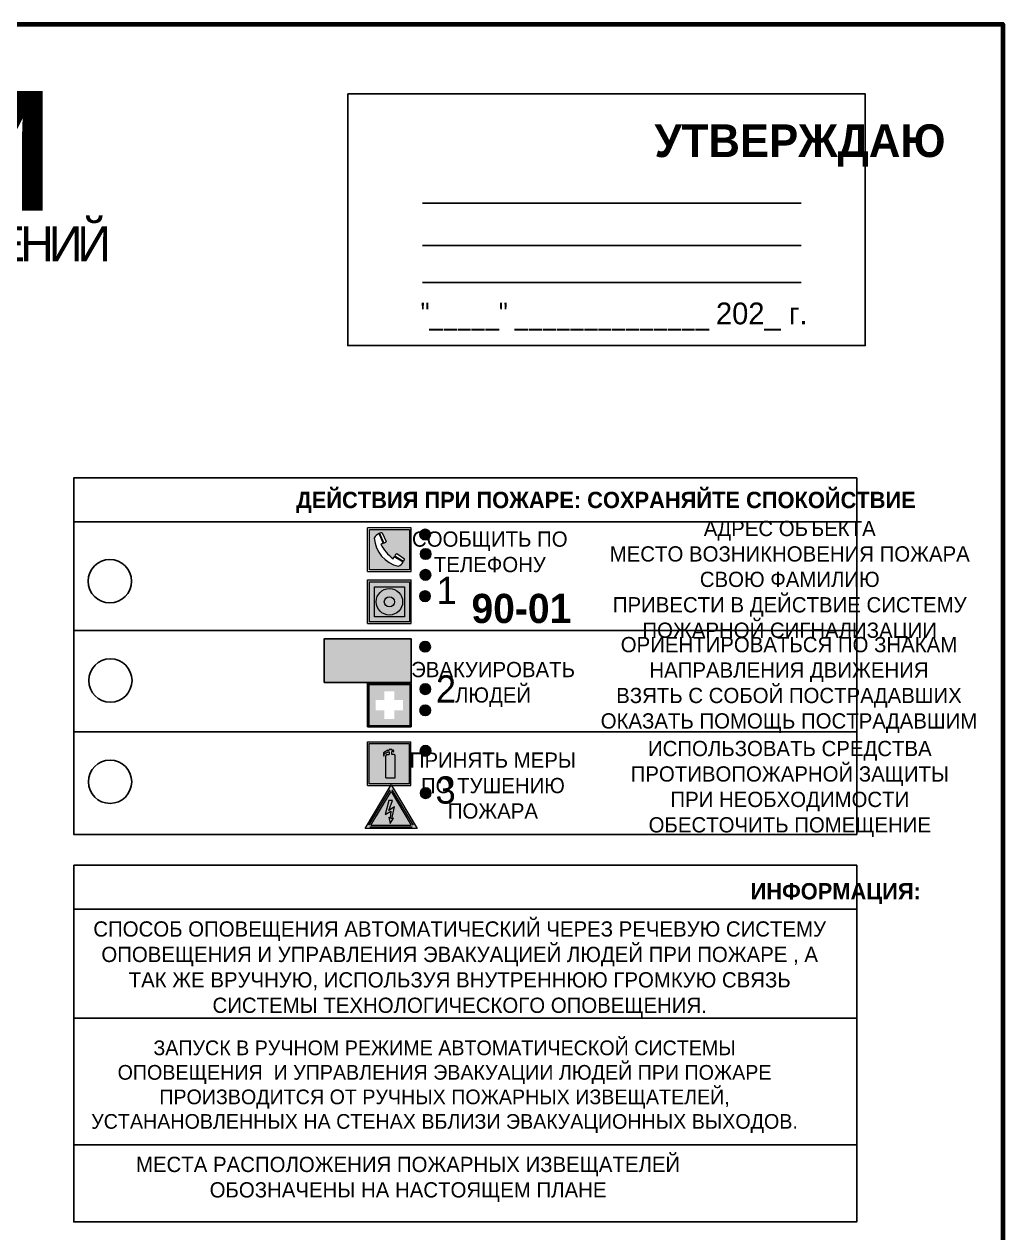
# Model space of a CAD drawing. Header units: millimetres. Extents: x 13114 to 67229, y 22859 to 38520.
# Drawn here: x 38135.9 to 38315.6, y 26047.2 to 26269 of the extents above; entities that cross this region are included whole.
import ezdxf

# ---------------------------------------------------------------- set-up
doc = ezdxf.new("R2010")
doc.units = ezdxf.units.MM
doc.styles.add('обычный', font='arial.ttf')

# ---------------------------------------------------------------- blocks, each defined once
blk = doc.blocks.new('A$C3E6D3DDE')
at = {"lineweight": 5}
h = blk.add_hatch(color=40, dxfattribs=at)
h.paths.add_polyline_path([(24.1, 1.45), (16.46, -11.35), (31.74, -11.35)])
h.paths.add_polyline_path([(24.09, -0.46), (30.03, -10.41), (18.14, -10.41)], flags=16)
h.paths.add_polyline_path([(24.54, -3.08), (23.41, -6.02), (25.13, -5.01), (24.33, -8.5), (24.82, -8.27), (23.79, -9.86), (23.4, -8.04), (23.8, -8.43), (24.04, -6.29), (22.39, -7.25), (23.44, -3.08)], flags=0)
h = blk.add_hatch(color=256, dxfattribs=at)
h.paths.add_polyline_path([(24.37, 0.03, 0.567511), (23.82, 0.03), (17.59, -10.4, 0.582454), (17.86, -10.88), (30.32, -10.88, 0.582149), (30.6, -10.4)])
h.paths.add_polyline_path([(24.09, -0.46), (18.14, -10.41), (30.03, -10.41)], flags=16)
h.paths.add_polyline_path([(24.54, -3.08), (23.41, -6.02), (25.13, -5.01), (24.33, -8.5), (24.82, -8.27), (23.79, -9.86), (23.4, -8.04), (23.8, -8.43), (24.04, -6.29), (22.39, -7.25), (23.44, -3.08)], flags=0)
h = blk.add_hatch(color=40, dxfattribs=at)
h.paths.add_polyline_path([(24.09, -0.46), (18.14, -10.41), (30.03, -10.41)])
h.paths.add_polyline_path([(24.82, -8.27), (23.79, -9.86), (23.4, -8.04), (23.8, -8.43), (24.04, -6.29), (22.39, -7.25), (23.44, -3.08), (24.54, -3.08), (23.41, -6.02), (25.13, -5.01), (24.33, -8.5)], flags=16)
at = {"color": 40, "lineweight": 5}
for p, q in [((16.46, -11.35), (24.1, 1.45)), ((24.1, 1.45), (31.74, -11.35))]:
    blk.add_line(p, q, dxfattribs=at)
at = {"lineweight": 5}
for p, q in [((17.59, -10.4), (23.82, 0.03)), ((24.37, 0.03), (30.6, -10.4)), ((18.14, -10.41), (24.09, -0.46)), ((23.44, -3.08), (22.39, -7.25)), ((23.41, -6.02), (24.54, -3.08)), ((24.54, -3.08), (23.44, -3.08)), ((24.09, -0.46), (30.03, -10.41)), ((22.39, -7.25), (24.04, -6.29)), ((25.13, -5.01), (23.41, -6.02)), ((24.04, -6.29), (23.8, -8.43)), ((24.33, -8.5), (25.13, -5.01)), ((18.14, -10.41), (30.03, -10.41)), ((23.8, -8.43), (23.4, -8.04)), ((23.4, -8.04), (23.79, -9.86)), ((23.79, -9.86), (24.82, -8.27)), ((24.82, -8.27), (24.33, -8.5)), ((17.86, -10.88), (30.32, -10.88))]:
    blk.add_line(p, q, dxfattribs=at)
at = {"color": 50, "lineweight": 5}
blk.add_line((31.74, -11.35), (16.46, -11.35), dxfattribs=at)
blk = doc.blocks.new('A$C456E1F9C')
at = {"lineweight": 5}
h = blk.add_hatch(color=242, dxfattribs=at)
h.paths.add_polyline_path([(0.51, -1.47), (0.51, -13.26), (12.29, -13.26), (12.29, -1.47)])
h.paths.add_polyline_path([(5.42, -4.95, -0.254479), (4.78, -5.4), (3.52, -2.53, -0.209735), (4.23, -2.4)], flags=16)
h.paths.add_polyline_path([(8.53, -8.6), (10.87, -10.17), (10.54, -10.76), (8.03, -9.13, -0.192251)], flags=16)
h.paths.add_polyline_path([(4.61, -5.49, 0.005518), (3.87, -5.72, 0.128647), (7.49, -10.01, 0.00809), (7.83, -9.33), (10.47, -10.97, -0.16736), (8.99, -12.25, -0.327862), (1.95, -3.95, -0.166952), (3.36, -2.62)], flags=16)
at = {"color": 242, "lineweight": 5}
for p, q in [((0, -13.77), (0, -0.97)), ((12.8, -0.97), (0, -0.97)), ((4.61, -5.49), (3.36, -2.62)), ((3.52, -2.53), (4.78, -5.4)), ((4.23, -2.4), (5.42, -4.95)), ((12.8, -13.77), (12.8, -0.97)), ((7.83, -9.33), (10.47, -10.97)), ((8.03, -9.13), (10.54, -10.76)), ((10.81, -10.12), (8.53, -8.6)), ((10.54, -10.76), (10.8, -10.3)), ((10.8, -10.3), (10.81, -10.12)), ((0, -13.77), (12.8, -13.77))]:
    blk.add_line(p, q, dxfattribs=at)
blk.add_lwpolyline([(0.51, -1.47), (12.29, -1.47), (12.29, -13.26), (0.51, -13.26)], close=True, dxfattribs=at)
for centre, radius, start, end in [((4.59, -5.34), 2.99, 114.2845, 152.1974), ((4.02, -3.27), 0.891, 76.3284, 123.7092), ((11.12, -3.31), 9.19, 183.9915, 256.6009), ((14.98, -39.1), 35.17, 107.1487, 108.4135), ((13.86, -0.94), 11.08, 205.5536, 234.8762), ((4.68, -4.59), 0.824, 276.9621, 334.0723), ((-13.31, 0.8), 23.44, 332.5487, 334.4027), ((8.94, -9.5), 0.989, 114.4092, 157.9388), ((7.87, -9.46), 3, 291.9291, 329.9329)]:
    blk.add_arc(centre, radius, start, end, dxfattribs=at)
blk = doc.blocks.new('A$C54414219')
at = {"true_color": 0xffffff}
h = blk.add_hatch(color=7, dxfattribs=at)
h.paths.add_polyline_path([(2.39, -9.45), (2.39, -18.3), (11.23, -18.3), (11.23, -9.45)], flags=0)
h.paths.add_polyline_path([(10.71, -13.87, -1), (2.92, -13.87, -1)], flags=0)
h.paths.add_polyline_path([(8.3, -13.87, -1), (5.33, -13.87, -1)], flags=0)
h.paths.add_polyline_path([(0.41, -7.47), (0.41, -20.27), (13.21, -20.27), (13.21, -7.47)])
h.paths.add_polyline_path([(0.92, -19.77), (12.71, -19.77), (12.71, -7.98), (0.92, -7.98)], flags=16)
h.paths.add_polyline_path([(11.23, -9.45), (11.23, -18.3), (2.39, -18.3), (2.39, -9.45)], flags=0)
at = {"lineweight": 5}
h = blk.add_hatch(color=242, dxfattribs=at)
h.paths.add_polyline_path([(12.71, -7.98), (0.92, -7.98), (0.92, -19.77), (12.71, -19.77)])
h.paths.add_polyline_path([(11.23, -18.3), (2.39, -18.3), (2.39, -9.45), (11.23, -9.45)], flags=16)
h.paths.add_polyline_path([(10.71, -13.87, -1), (2.92, -13.87, -1)], flags=0)
h.paths.add_polyline_path([(8.3, -13.87, -1), (5.33, -13.87, -1)], flags=0)
at = {"true_color": 0xffffff}
h = blk.add_hatch(color=7, dxfattribs=at)
h.paths.add_polyline_path([(2.39, -9.45), (2.39, -18.3), (11.23, -18.3), (11.23, -9.45)])
h.paths.add_polyline_path([(10.71, -13.87, -1), (2.92, -13.87, -1)], flags=16)
h.paths.add_polyline_path([(8.3, -13.87, -1), (5.33, -13.87, -1)], flags=0)
at = {"lineweight": 5}
h = blk.add_hatch(color=242, dxfattribs=at)
h.paths.add_polyline_path([(2.92, -13.87, 1), (10.71, -13.87, 1)])
h.paths.add_polyline_path([(8.3, -13.87, -1), (5.33, -13.87, -1)], flags=16)
at = {"color": 242, "lineweight": 5}
for p, q in [((0.41, -20.27), (0.41, -7.47)), ((0.41, -7.47), (13.21, -7.47)), ((0.41, -7.47), (13.21, -7.47)), ((13.21, -20.27), (13.21, -7.47)), ((0.41, -20.27), (13.21, -20.27))]:
    blk.add_line(p, q, dxfattribs=at)
for points in [[(0.92, -7.98), (12.71, -7.98), (12.71, -19.77), (0.92, -19.77)], [(2.39, -9.45), (11.23, -9.45), (11.23, -18.3), (2.39, -18.3)]]:
    blk.add_lwpolyline(points, close=True, dxfattribs=at)
for radius in [3.89, 1.49]:
    blk.add_circle((6.81, -13.87), radius, dxfattribs=at)
blk = doc.blocks.new('A$C32E8229D')
at = {"true_color": 0xffffff}
blk.add_hatch(color=7, dxfattribs=at).paths.add_polyline_path([(0, 0), (0, -8), (16, -8), (16, 0)])
h = blk.add_hatch(color=126)
h.paths.add_polyline_path([(0.2, -0.2), (15.8, -0.2), (15.8, -7.8), (0.2, -7.8)])
h.paths.add_polyline_path([(13.49, -2.05), (12.08, -2.05), (11.37, -2.63, 0.162397), (11.29, -2.84), (11.29, -3.63), (10.35, -3.63), (10.35, -4.05), (11.68, -4.05), (11.68, -3.48), (12.26, -4.28), (11.29, -5.1), (11.29, -6.78), (11.85, -6.78), (11.85, -5.44), (12.8, -4.64), (12.8, -5.94), (14.46, -5.94), (14.46, -5.39), (13.45, -5.39), (13.45, -3.97), (12.46, -2.59), (13.15, -2.59), (13.69, -3.34), (14.18, -3)], flags=16)
h.paths.add_polyline_path([(10.74, -1.82, 1), (11.8, -1.82, 1)], flags=16)
h.paths.add_polyline_path([(9.39, -3.59), (5.99, -3.59), (6.56, -3.03), (5.91, -3.03), (5.1, -3.83), (5.91, -4.64), (6.56, -4.64), (5.99, -4.09), (9.39, -4.09)], flags=16)
h.paths.add_polyline_path([(4.29, -1.08), (1.72, -1.08), (1.72, -6.6), (4.29, -6.6)], flags=16)
at = {"color": 126}
blk.add_lwpolyline([(16, -8), (0, -8), (0, 0), (16, 0)], close=True, dxfattribs=at)
blk = doc.blocks.new('A$C18900ED3')
h = blk.add_hatch(color=126)
h.paths.add_polyline_path([(-0.18, -0.18), (-7.02, -0.18), (-7.02, -7.02), (-0.18, -7.02)])
h.paths.add_polyline_path([(-5.89, -4.46), (-5.89, -2.77), (-4.46, -2.77), (-4.46, -1.31), (-2.77, -1.31), (-2.77, -2.77), (-1.33, -2.77), (-1.33, -4.46), (-2.77, -4.46), (-2.77, -5.89), (-4.46, -5.89), (-4.46, -4.46)], flags=16)
at = {"color": 126}
for p, q in [((-7.2, 0), (-7.2, -7.2)), ((0, 0), (-7.2, 0)), ((0, -7.2), (0, 0)), ((-7.02, -7.02), (-7.02, -0.18)), ((-7.02, -0.18), (-0.18, -0.18)), ((-0.18, -0.18), (-0.18, -7.02)), ((-7.2, -7.2), (0, -7.2)), ((-0.18, -7.02), (-7.02, -7.02))]:
    blk.add_line(p, q, dxfattribs=at)
blk = doc.blocks.new('A$C3AD82952')
at = {"true_color": 0xf5f5ff}
h = blk.add_hatch(color=7, dxfattribs=at)
h.dxf.hatch_style = 1
h.paths.add_polyline_path([(8.21, 8.73, 0.414214), (7.89, 9.05), (7.22, 9.05), (7.22, 9.92), (7.59, 9.92, 1), (7.57, 10.36), (7.22, 10.36), (7.22, 10.6), (6.43, 10.6), (6.43, 10.36), (6.01, 10.36), (4.74, 9.59), (4.74, 8.69), (4.98, 8.73), (4.98, 9.26), (6.12, 9.91), (6.43, 9.91), (6.43, 9.05), (5.76, 9.05, 0.414214), (5.44, 8.73), (5.44, 2.2), (8.21, 2.2)], flags=0)
h.paths.add_polyline_path([(12.8, 12.8), (0, 12.8), (0, 0), (12.8, 0)])
h.paths.add_polyline_path([(0.51, 12.29), (12.29, 12.29), (12.29, 0.51), (0.51, 0.51)], flags=16)
h.paths.add_polyline_path([(4.74, 9.59), (6.01, 10.36), (6.43, 10.36), (6.43, 10.6), (7.22, 10.6), (7.22, 10.36), (7.59, 10.36, -0.94586), (7.59, 9.92), (7.22, 9.92), (7.22, 9.05), (7.89, 9.05, -0.414214), (8.21, 8.73), (8.21, 2.2), (5.44, 2.2), (5.44, 8.73, -0.414214), (5.76, 9.05), (6.43, 9.05), (6.43, 9.91), (6.12, 9.91), (4.98, 9.26), (4.98, 8.73), (4.74, 8.69)], flags=0)
h = blk.add_hatch(color=242)
h.dxf.hatch_style = 1
h.paths.add_polyline_path([(12.29, 12.29), (0.51, 12.29), (0.51, 0.51), (12.29, 0.51)])
h.paths.add_polyline_path([(4.74, 8.69), (4.74, 9.59), (6.01, 10.36), (6.43, 10.36), (6.43, 10.6), (7.22, 10.6), (7.22, 10.36), (7.59, 10.36, -0.94586), (7.59, 9.92), (7.22, 9.92), (7.22, 9.05), (7.89, 9.05, -0.414214), (8.21, 8.73), (8.21, 2.2), (5.44, 2.2), (5.44, 8.73, -0.414214), (5.76, 9.05), (6.43, 9.05), (6.43, 9.91), (6.12, 9.91), (4.98, 9.26), (4.98, 8.73)], flags=16)
h = blk.add_hatch(color=7, dxfattribs=at)
h.dxf.hatch_style = 1
h.paths.add_polyline_path([(8.21, 8.73, 0.414214), (7.89, 9.05), (7.22, 9.05), (7.22, 9.92), (7.59, 9.92, 1), (7.57, 10.36), (7.22, 10.36), (7.22, 10.6), (6.43, 10.6), (6.43, 10.36), (6.01, 10.36), (4.74, 9.59), (4.74, 8.69), (4.98, 8.73), (4.98, 9.26), (6.12, 9.91), (6.43, 9.91), (6.43, 9.05), (5.76, 9.05, 0.414214), (5.44, 8.73), (5.44, 2.2), (8.21, 2.2)])
at = {"color": 242, "lineweight": 5}
for p, q in [((0, 0), (0, 12.8)), ((0, 12.8), (12.8, 12.8)), ((12.8, 0), (12.8, 12.8)), ((6.01, 10.36), (4.74, 9.59)), ((4.74, 9.59), (4.74, 8.69)), ((4.74, 8.69), (4.98, 8.73)), ((4.98, 9.26), (6.12, 9.91)), ((4.98, 8.73), (4.98, 9.26)), ((5.44, 2.2), (5.44, 8.73)), ((5.76, 9.05), (6.43, 9.05)), ((6.01, 10.36), (6.43, 10.36)), ((6.12, 9.91), (6.43, 9.91)), ((7.22, 10.6), (6.43, 10.6)), ((6.43, 10.6), (6.43, 10.36)), ((6.43, 9.91), (6.43, 9.05)), ((7.22, 10.36), (7.22, 10.6)), ((7.59, 10.36), (7.22, 10.36)), ((7.22, 9.05), (7.22, 9.92)), ((7.59, 9.92), (7.22, 9.92)), ((7.89, 9.05), (7.22, 9.05)), ((8.21, 2.2), (8.21, 8.73)), ((0, 0), (12.8, 0)), ((5.44, 2.2), (8.21, 2.2))]:
    blk.add_line(p, q, dxfattribs=at)
blk.add_lwpolyline([(0.51, 12.29), (12.29, 12.29), (12.29, 0.51), (0.51, 0.51)], close=True, dxfattribs=at)
for centre, radius, start, end in [((5.76, 8.73), 0.32, 90, 180), ((7.58, 10.14), 0.223, 273.1875, 86.8125), ((7.89, 8.73), 0.32, 0, 90)]:
    blk.add_arc(centre, radius, start, end, dxfattribs=at)

msp = doc.modelspace()

# ---------------------------------------------------------------- hatches: boundary and pattern name
at = {"lineweight": 0}
h = msp.add_hatch(color=256, dxfattribs=at)
h.dxf.hatch_style = 1
h.paths.add_polyline_path([(38208.59, 26175.33, 1), (38210.52, 26175.33, 1)])
h = msp.add_hatch(color=256, dxfattribs=at)
h.dxf.hatch_style = 1
h.paths.add_polyline_path([(38208.69, 26171.75, 1), (38210.62, 26171.75, 1)])
h = msp.add_hatch(color=256, dxfattribs=at)
h.dxf.hatch_style = 1
h.paths.add_polyline_path([(38208.65, 26167.93, 1), (38210.59, 26167.93, 1)])
h = msp.add_hatch(color=256, dxfattribs=at)
h.dxf.hatch_style = 1
h.paths.add_polyline_path([(38208.57, 26164.01, 1), (38210.5, 26164.01, 1)])
h = msp.add_hatch(color=256, dxfattribs=at)
h.dxf.hatch_style = 1
h.paths.add_polyline_path([(38208.58, 26154.74, 1), (38210.52, 26154.74, 1)])
h = msp.add_hatch(color=256, dxfattribs=at)
h.dxf.hatch_style = 1
h.paths.add_polyline_path([(38208.62, 26146.96, 1), (38210.56, 26146.96, 1)])
h = msp.add_hatch(color=256, dxfattribs=at)
h.dxf.hatch_style = 1
h.paths.add_polyline_path([(38208.62, 26143.06, 1), (38210.55, 26143.06, 1)])
h = msp.add_hatch(color=256, dxfattribs=at)
h.dxf.hatch_style = 1
h.paths.add_polyline_path([(38208.68, 26135.63, 1), (38210.61, 26135.63, 1)])
h = msp.add_hatch(color=256, dxfattribs=at)
h.dxf.hatch_style = 1
h.paths.add_polyline_path([(38208.68, 26127.87, 1), (38210.61, 26127.87, 1)])

# ---------------------------------------------------------------- linework, layer by layer
at = {"color": 6, "lineweight": 100}
msp.add_lwpolyline([(37715.63, 26269), (38315.63, 26269), (38315.63, 25874), (37715.63, 25874)], close=True, dxfattribs=at)
for points in [[(38195.34, 26256.21), (38290.35, 26256.21), (38290.35, 26210), (38195.34, 26210)], [(38145.04, 26177.68), (38288.81, 26177.68), (38288.81, 26185.73), (38145.04, 26185.73)], [(38145.04, 26177.68), (38288.81, 26177.68), (38288.81, 26120.28), (38145.04, 26120.28)]]:
    msp.add_lwpolyline(points, close=True)
for points in [[(38209.1, 26236.16), (38278.62, 26236.16)], [(38209.1, 26228.4), (38278.62, 26228.4)], [(38209.1, 26221.61), (38278.62, 26221.61)], [(38203.46, 26157.69), (38145.04, 26157.69), (38288.81, 26157.69)], [(38203.46, 26139.11), (38145.04, 26139.11), (38288.81, 26139.11)]]:
    msp.add_lwpolyline(points)
at = {"color": 0}
msp.add_lwpolyline([(38145.04, 26114.62), (38288.81, 26114.62), (38288.81, 26049.17), (38145.04, 26049.17)], close=True, dxfattribs=at)
for points in [[(38145.04, 26106.57), (38288.81, 26106.57)], [(38145.04, 26086.58), (38288.81, 26086.58)], [(38145.04, 26063.33), (38288.81, 26063.33)]]:
    msp.add_lwpolyline(points, dxfattribs=at)
for centre, radius in [((38209.55, 26175.33), 0.966), ((38209.66, 26171.75), 0.966), ((38151.67, 26166.76), 3.98), ((38209.62, 26167.93), 0.966), ((38209.54, 26164.01), 0.966), ((38209.55, 26154.74), 0.966), ((38151.76, 26148.53), 3.98), ((38209.59, 26146.96), 0.966), ((38209.58, 26143.06), 0.966), ((38209.64, 26135.63), 0.966), ((38151.7, 26129.96), 3.98), ((38209.65, 26127.87), 0.966)]:
    msp.add_circle(centre, radius)

# ---------------------------------------------------------------- block references
for name, p, xscale, yscale, zscale in [('A$C456E1F9C', (38199, 26177.15), 0.625, 0.625, 0.625), ('A$C54414219', (38198.74, 26171.66), 0.625, 0.625, 0.625), ('A$C18900ED3', (38207, 26148.01), 1.111111111007631, 1.111111111007631, 1.111111111007631), ('A$C3AD82952', (38198.95, 26129.28), 0.625, 0.625, 0.625), ('A$C3E6D3DDE', (38188.24, 26128.47), 0.625, 0.625, 0.625)]:
    msp.add_blockref(name, p, dxfattribs=dict(xscale=xscale, yscale=yscale, zscale=zscale))
at = {"xscale": -1}
msp.add_blockref('A$C32E8229D', (38207, 26156.16), dxfattribs=at)

# ---------------------------------------------------------------- texts
at = {"lineweight": 0, "style": 'обычный'}
for s, insert, char_height, width, attachment_point in [('{\\fProxima Nova Rg|b1|i0|c204|p2;ПЛАН ЭВАКУАЦИИ}', (37864.12, 26256.74), 22, 493.8901, 1), ('\\pi-18,l18,t18;{\\fProxima Nova Rg|b1|i0|c204|p2;УТВЕРЖДАЮ\\H1.1997x; }', (38278.38, 26246.74), 6, 126.6484, 5), ('{\\fArial Narrow|b0|i0|c204|p34;"_____" ______________ \\fProxima Nova Rg|b0|i0|c204|p2;202_ г. }', (38244.25, 26215.33), 4, 78.6503, 5), ('{\\fProxima Nova Rg|b1|i0|c204|p2;ДЕЙСТВИЯ ПРИ ПОЖАРЕ: СОХРАНЯЙТЕ СПОКОЙСТВИЕ\\H1.6644x; }', (38242.76, 26181.24), 3, 175.1736, 5), ('\\pi-8.4,l8.4,t8.4;{\\fProxima Nova Rg|b0|i0|c204|p2;АДРЕС ОБЪЕКТА\\PМЕСТО ВОЗНИКНОВЕНИЯ ПОЖАРА \\PСВОЮ ФАМИЛИЮ\\PПРИВЕСТИ В ДЕЙСТВИЕ СИСТЕМУ \\PПОЖАРНОЙ СИГНАЛИЗАЦИИ}', (38276.5, 26166.7), 2.8, 126.6484, 5), ('{\\fProxima Nova Rg|b0|i0|c204|p2;СООБЩИТЬ ПО \\PТЕЛЕФОНУ}', (38221.43, 26172.14), 2.8, 126.6484, 5), ('{\\fProxima Nova Rg|b0|i0|c204|p2;1\\H1.1667x; }', (38213.53, 26165.07), 5, 126.6484, 5), ('{\\fProxima Nova Rg|b1|i0|c204|p2;\\H1.0714x;90-01\\fProxima Nova Rg|b0|i0|c204|p2;\\H0.93331x; \\H1.3449x; }', (38227.23, 26161.73), 5, 126.6484, 5), ('\\pi-8.4,l8.4,t8.4;{\\fProxima Nova Rg|b0|i0|c204|p2;ОРИЕНТИРОВАТЬСЯ ПО ЗНАКАМ \\PНАПРАВЛЕНИЯ ДВИЖЕНИЯ\\PВЗЯТЬ С СОБОЙ ПОСТРАДАВШИХ\\PОКАЗАТЬ ПОМОЩЬ ПОСТРАДАВШИМ}', (38276.36, 26147.72), 2.8, 126.6484, 5), ('{\\fProxima Nova Rg|b0|i0|c204|p2;ЭВАКУИРОВАТЬ \\PЛЮДЕЙ}', (38222.03, 26147.81), 2.8, 126.6484, 5), ('{\\fProxima Nova Rg|b0|i0|c204|p2;2\\H1.1967x; }', (38213.38, 26146.99), 5, 126.6484, 5), ('\\pi-8.4,l8.4,t8.4;{\\fProxima Nova Rg|b0|i0|c204|p2;ИСПОЛЬЗОВАТЬ СРЕДСТВА \\PПРОТИВОПОЖАРНОЙ ЗАЩИТЫ \\PПРИ НЕОБХОДИМОСТИ \\PОБЕСТОЧИТЬ ПОМЕЩЕНИЕ}', (38276.52, 26128.65), 2.8, 126.6484, 5), ('{\\fProxima Nova Rg|b0|i0|c204|p2;ПРИНЯТЬ МЕРЫ \\PПО ТУШЕНИЮ \\PПОЖАРА}', (38222, 26129.24), 2.8, 126.6484, 5), ('{\\fProxima Nova Rg|b0|i0|c204|p2;3\\H1.1967x; }', (38213.32, 26128.41), 5, 126.6484, 5), ('{\\fProxima Nova Rg|b1|i0|c204|p2;ИНФОРМАЦИЯ:\\H1.1997x; }', (38284.95, 26109.43), 3, 175.1736, 5), ('{\\fProxima Nova Rg|b0|i0|c204|p2;СПОСОБ ОПОВЕЩЕНИЯ АВТОМАТИЧЕСКИЙ ЧЕРЕЗ РЕЧЕВУЮ СИСТЕМУ ОПОВЕЩЕНИЯ И УПРАВЛЕНИЯ ЭВАКУАЦИЕЙ ЛЮДЕЙ ПРИ ПОЖАРЕ , А ТАК ЖЕ ВРУЧНУЮ, ИСПОЛЬЗУЯ ВНУТРЕННЮЮ ГРОМКУЮ СВЯЗЬ СИСТЕМЫ ТЕХНОЛОГИЧЕСКОГО ОПОВЕЩЕНИЯ.}', (38215.9, 26095.53), 2.8, 137.0334, 5), ('{\\fProxima Nova Rg|b0|i0|c204|p2;\\P\\pt8.1;ЗАПУСК В РУЧНОМ РЕЖИМЕ АВТОМАТИЧЕСКОЙ СИСТЕМЫ ОПОВЕЩЕНИЯ  И УПРАВЛЕНИЯ ЭВАКУАЦИИ ЛЮДЕЙ ПРИ ПОЖАРЕ ПРОИЗВОДИТСЯ ОТ РУЧНЫХ ПОЖАРНЫХ ИЗВЕЩАТЕЛЕЙ, УСТАНАНОВЛЕННЫХ НА СТЕНАХ ВБЛИЗИ ЭВАКУАЦИОННЫХ ВЫХОДОВ. }', (38213.12, 26076.23), 2.7, 131.4512, 5), ('\\pt8.4;{\\fProxima Nova Rg|b0|i0|c204|p2;\\PМЕСТА РАСПОЛОЖЕНИЯ ПОЖАРНЫХ ИЗВЕЩАТЕЛЕЙ ОБОЗНАЧЕНЫ НА НАСТОЯЩЕМ ПЛАНЕ}', (38206.42, 26059.32), 2.8, 118.5618, 5)]:
    msp.add_mtext(s, dxfattribs=dict(at, insert=insert, char_height=char_height, width=width, attachment_point=attachment_point))
at = {"color": 0, "lineweight": 0, "insert": (38013.46, 26232.07), "char_height": 8, "width": 449.2158, "attachment_point": 5, "style": 'обычный'}
msp.add_mtext('{\\fArial Black|b1|i0|c204|p34;\\H2x;\\T0.85;  \\fArial Narrow|b0|i0|c204|p34;\\H0.8x;\\W0.9;\\P\\fProxima Nova Rg|b0|i0|c204|p2;\\H0.5x;\\W1;\\C256;ПРИ ПОЖАРЕ  ИЛИ ДРУГИХ ЧРЕЗВЫЧАЙНЫХ СИТУАЦИЯХ  ИЗ ПОМЕЩЕНИЙ \\fProxima Nova Rg|b1|i0|c204|p2;\\H1.25x;\\PЦЭО: АБК ЦСиП   2 ЭТАЖ}', dxfattribs=at)

doc.saveas('drawing.dxf')
